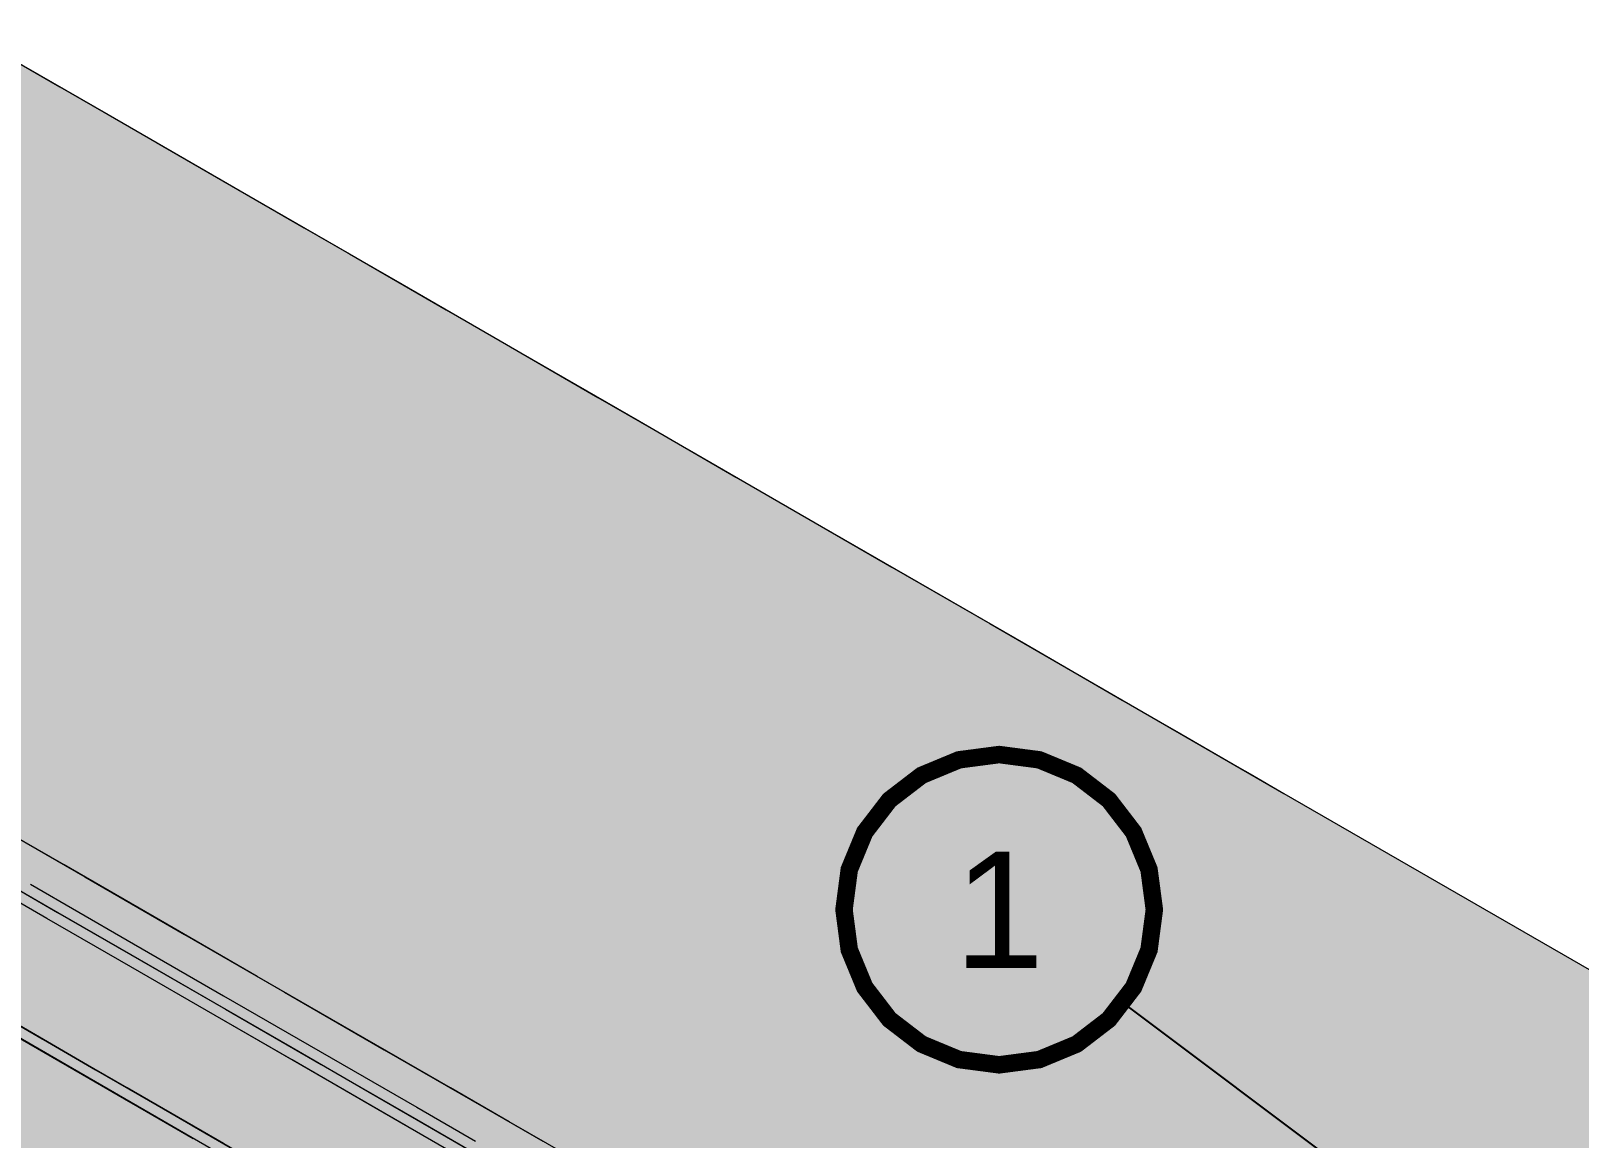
# Model space of a CAD drawing. Header units: metres. Extents: x 349021 to 349543, y 9281040 to 9281959.
# Drawn here: x 349203.7014 to 349204.1005, y 9281044.6061 to 9281044.8916 of the extents above; entities that cross this region are included whole.
import ezdxf
from ezdxf.enums import TextEntityAlignment as Align

# ---------------------------------------------------------------- set-up
doc = ezdxf.new("R2010")
doc.units = ezdxf.units.M
doc.header["$LTSCALE"] = 0.25
doc.layers.add('ISO-3D', color=7, linetype='CONTINUOUS', lineweight=13)
doc.layers.add('ISO-3D-ARISTAS', color=250, linetype='CONTINUOUS', lineweight=13)
doc.layers.add('LLAMADAS-NUM', color=30, linetype='CONTINUOUS', lineweight=25, true_color=0xc05014)
doc.styles.get("Standard").update_dxf_attribs({"font": 'arial.ttf'})

msp = doc.modelspace()

# ---------------------------------------------------------------- linework, layer by layer
at = {"layer": 'ISO-3D', "true_color": 0xb0aea8}
for points in [[(349203.70886, 9281044.87719), (349203.68412, 9281044.8629), (349203.68396, 9281044.89156), (349203.65922, 9281044.87728)], [(349203.73376, 9281044.86281), (349203.70902, 9281044.84853), (349203.70886, 9281044.87719), (349203.68412, 9281044.8629)], [(349203.70902, 9281044.84853), (349203.68428, 9281044.83424), (349203.68412, 9281044.8629), (349203.65938, 9281044.84862)], [(349203.75866, 9281044.84844), (349203.73392, 9281044.83415), (349203.73376, 9281044.86281), (349203.70902, 9281044.84853)], [(349203.73392, 9281044.83415), (349203.70918, 9281044.81986), (349203.70902, 9281044.84853), (349203.68428, 9281044.83424)], [(349203.78356, 9281044.83406), (349203.75882, 9281044.81977), (349203.75866, 9281044.84844), (349203.73392, 9281044.83415)], [(349203.70918, 9281044.81986), (349203.68443, 9281044.80558), (349203.68428, 9281044.83424), (349203.65953, 9281044.81995)], [(349203.75882, 9281044.81977), (349203.73408, 9281044.80549), (349203.73392, 9281044.83415), (349203.70918, 9281044.81986)], [(349203.80846, 9281044.81968), (349203.78372, 9281044.8054), (349203.78356, 9281044.83406), (349203.75882, 9281044.81977)], [(349203.73408, 9281044.80549), (349203.70933, 9281044.7912), (349203.70918, 9281044.81986), (349203.68443, 9281044.80558)], [(349203.78372, 9281044.8054), (349203.75898, 9281044.79111), (349203.75882, 9281044.81977), (349203.73408, 9281044.80549)], [(349203.83337, 9281044.80531), (349203.80862, 9281044.79102), (349203.80846, 9281044.81968), (349203.78372, 9281044.8054)], [(349203.70933, 9281044.7912), (349203.68459, 9281044.77692), (349203.68443, 9281044.80558), (349203.65969, 9281044.79129)], [(349203.75898, 9281044.79111), (349203.73423, 9281044.77683), (349203.73408, 9281044.80549), (349203.70933, 9281044.7912)], [(349203.80862, 9281044.79102), (349203.78388, 9281044.77674), (349203.78372, 9281044.8054), (349203.75898, 9281044.79111)], [(349203.85827, 9281044.79093), (349203.83352, 9281044.77665), (349203.83337, 9281044.80531), (349203.80862, 9281044.79102)], [(349203.73423, 9281044.77683), (349203.70949, 9281044.76254), (349203.70933, 9281044.7912), (349203.68459, 9281044.77692)], [(349203.78388, 9281044.77674), (349203.75913, 9281044.76245), (349203.75898, 9281044.79111), (349203.73423, 9281044.77683)], [(349203.83352, 9281044.77665), (349203.80878, 9281044.76236), (349203.80862, 9281044.79102), (349203.78388, 9281044.77674)], [(349203.88317, 9281044.77655), (349203.85842, 9281044.76227), (349203.85827, 9281044.79093), (349203.83352, 9281044.77665)], [(349203.70949, 9281044.76254), (349203.68475, 9281044.74825), (349203.68459, 9281044.77692), (349203.65985, 9281044.76263)], [(349203.75913, 9281044.76245), (349203.73439, 9281044.74816), (349203.73423, 9281044.77683), (349203.70949, 9281044.76254)], [(349203.80878, 9281044.76236), (349203.78403, 9281044.74807), (349203.78388, 9281044.77674), (349203.75913, 9281044.76245)], [(349203.85842, 9281044.76227), (349203.83368, 9281044.74798), (349203.83352, 9281044.77665), (349203.80878, 9281044.76236)], [(349203.90807, 9281044.76218), (349203.88332, 9281044.74789), (349203.88317, 9281044.77655), (349203.85842, 9281044.76227)], [(349203.73439, 9281044.74816), (349203.70965, 9281044.73388), (349203.70949, 9281044.76254), (349203.68475, 9281044.74825)], [(349203.78403, 9281044.74807), (349203.75929, 9281044.73379), (349203.75913, 9281044.76245), (349203.73439, 9281044.74816)], [(349203.83368, 9281044.74798), (349203.80894, 9281044.7337), (349203.80878, 9281044.76236), (349203.78403, 9281044.74807)], [(349203.88332, 9281044.74789), (349203.85858, 9281044.73361), (349203.85842, 9281044.76227), (349203.83368, 9281044.74798)], [(349203.93297, 9281044.7478), (349203.90822, 9281044.73352), (349203.90807, 9281044.76218), (349203.88332, 9281044.74789)], [(349203.70965, 9281044.73388), (349203.6849, 9281044.71959), (349203.68475, 9281044.74825), (349203.66, 9281044.73397)], [(349203.75929, 9281044.73379), (349203.73455, 9281044.7195), (349203.73439, 9281044.74816), (349203.70965, 9281044.73388)], [(349203.80894, 9281044.7337), (349203.78419, 9281044.71941), (349203.78403, 9281044.74807), (349203.75929, 9281044.73379)], [(349203.85858, 9281044.73361), (349203.83384, 9281044.71932), (349203.83368, 9281044.74798), (349203.80894, 9281044.7337)], [(349203.90822, 9281044.73352), (349203.88348, 9281044.71923), (349203.88332, 9281044.74789), (349203.85858, 9281044.73361)], [(349203.95787, 9281044.73343), (349203.93312, 9281044.71914), (349203.93297, 9281044.7478), (349203.90822, 9281044.73352)], [(349203.73455, 9281044.7195), (349203.7098, 9281044.70522), (349203.70965, 9281044.73388), (349203.6849, 9281044.71959)], [(349203.78419, 9281044.71941), (349203.75945, 9281044.70513), (349203.75929, 9281044.73379), (349203.73455, 9281044.7195)], [(349203.83384, 9281044.71932), (349203.80909, 9281044.70504), (349203.80894, 9281044.7337), (349203.78419, 9281044.71941)], [(349203.88348, 9281044.71923), (349203.85874, 9281044.70495), (349203.85858, 9281044.73361), (349203.83384, 9281044.71932)], [(349203.93312, 9281044.71914), (349203.90838, 9281044.70485), (349203.90822, 9281044.73352), (349203.88348, 9281044.71923)], [(349203.98277, 9281044.71905), (349203.95802, 9281044.70476), (349203.95787, 9281044.73343), (349203.93312, 9281044.71914)], [(349203.7098, 9281044.70522), (349203.68506, 9281044.69093), (349203.6849, 9281044.71959), (349203.66016, 9281044.70531)], [(349203.75945, 9281044.70513), (349203.7347, 9281044.69084), (349203.73455, 9281044.7195), (349203.7098, 9281044.70522)], [(349203.80909, 9281044.70504), (349203.78435, 9281044.69075), (349203.78419, 9281044.71941), (349203.75945, 9281044.70513)], [(349203.85874, 9281044.70495), (349203.83399, 9281044.69066), (349203.83384, 9281044.71932), (349203.80909, 9281044.70504)], [(349203.90838, 9281044.70485), (349203.88364, 9281044.69057), (349203.88348, 9281044.71923), (349203.85874, 9281044.70495)], [(349203.95802, 9281044.70476), (349203.93328, 9281044.69048), (349203.93312, 9281044.71914), (349203.90838, 9281044.70485)], [(349203.99789, 9281044.71032), (349203.97315, 9281044.69603), (349203.98277, 9281044.71905), (349203.95802, 9281044.70476)], [(349204.01301, 9281044.70159), (349203.98827, 9281044.6873), (349203.99789, 9281044.71032), (349203.97315, 9281044.69603)], [(349203.7347, 9281044.69084), (349203.70996, 9281044.67655), (349203.7098, 9281044.70522), (349203.68506, 9281044.69093)], [(349203.78435, 9281044.69075), (349203.7596, 9281044.67646), (349203.75945, 9281044.70513), (349203.7347, 9281044.69084)], [(349203.83399, 9281044.69066), (349203.80925, 9281044.67637), (349203.80909, 9281044.70504), (349203.78435, 9281044.69075)], [(349203.88364, 9281044.69057), (349203.85889, 9281044.67628), (349203.85874, 9281044.70495), (349203.83399, 9281044.69066)], [(349203.93328, 9281044.69048), (349203.90854, 9281044.67619), (349203.90838, 9281044.70485), (349203.88364, 9281044.69057)], [(349203.97315, 9281044.69603), (349203.9484, 9281044.68175), (349203.95802, 9281044.70476), (349203.93328, 9281044.69048)], [(349204.01576, 9281044.7), (349203.99102, 9281044.68571), (349204.01301, 9281044.70159), (349203.98827, 9281044.6873)], [(349204.02442, 9281044.695), (349203.99968, 9281044.68071), (349204.01576, 9281044.7), (349203.99102, 9281044.68571)], [(349203.98827, 9281044.6873), (349203.96353, 9281044.67302), (349203.97315, 9281044.69603), (349203.9484, 9281044.68175)], [(349204.04917, 9281044.68071), (349204.02442, 9281044.66643), (349204.02442, 9281044.695), (349203.99968, 9281044.68071)], [(349203.7596, 9281044.67646), (349203.73486, 9281044.66218), (349203.7347, 9281044.69084), (349203.70996, 9281044.67655)], [(349203.80925, 9281044.67637), (349203.7845, 9281044.66209), (349203.78435, 9281044.69075), (349203.7596, 9281044.67646)], [(349203.85889, 9281044.67628), (349203.83415, 9281044.662), (349203.83399, 9281044.69066), (349203.80925, 9281044.67637)], [(349203.90854, 9281044.67619), (349203.88379, 9281044.66191), (349203.88364, 9281044.69057), (349203.85889, 9281044.67628)], [(349203.9484, 9281044.68175), (349203.92366, 9281044.66746), (349203.93328, 9281044.69048), (349203.90854, 9281044.67619)], [(349203.99102, 9281044.68571), (349203.96628, 9281044.67143), (349203.98827, 9281044.6873), (349203.96353, 9281044.67302)], [(349203.99968, 9281044.68071), (349203.97494, 9281044.66643), (349203.99102, 9281044.68571), (349203.96628, 9281044.67143)], [(349203.96353, 9281044.67302), (349203.93878, 9281044.65873), (349203.9484, 9281044.68175), (349203.92366, 9281044.66746)], [(349204.02442, 9281044.66643), (349203.99968, 9281044.65214), (349203.99968, 9281044.68071), (349203.97494, 9281044.66643)], [(349204.07391, 9281044.66643), (349204.04917, 9281044.65214), (349204.04917, 9281044.68071), (349204.02442, 9281044.66643)], [(349203.7845, 9281044.66209), (349203.75976, 9281044.6478), (349203.7596, 9281044.67646), (349203.73486, 9281044.66218)], [(349203.83415, 9281044.662), (349203.80941, 9281044.64771), (349203.80925, 9281044.67637), (349203.7845, 9281044.66209)], [(349203.88379, 9281044.66191), (349203.85905, 9281044.64762), (349203.85889, 9281044.67628), (349203.83415, 9281044.662)], [(349203.92366, 9281044.66746), (349203.89892, 9281044.65318), (349203.90854, 9281044.67619), (349203.88379, 9281044.66191)], [(349203.96628, 9281044.67143), (349203.94153, 9281044.65714), (349203.96353, 9281044.67302), (349203.93878, 9281044.65873)], [(349203.97494, 9281044.66643), (349203.95019, 9281044.65214), (349203.96628, 9281044.67143), (349203.94153, 9281044.65714)], [(349203.93878, 9281044.65873), (349203.91404, 9281044.64444), (349203.92366, 9281044.66746), (349203.89892, 9281044.65318)], [(349203.99968, 9281044.65214), (349203.97494, 9281044.63786), (349203.97494, 9281044.66643), (349203.95019, 9281044.65214)], [(349204.04917, 9281044.65214), (349204.02442, 9281044.63786), (349204.02442, 9281044.66643), (349203.99968, 9281044.65214)], [(349204.09865, 9281044.65214), (349204.07391, 9281044.63786), (349204.07391, 9281044.66643), (349204.04917, 9281044.65214)], [(349203.80941, 9281044.64771), (349203.78466, 9281044.63343), (349203.7845, 9281044.66209), (349203.75976, 9281044.6478)], [(349203.85905, 9281044.64762), (349203.83431, 9281044.63334), (349203.83415, 9281044.662), (349203.80941, 9281044.64771)], [(349203.89892, 9281044.65318), (349203.87417, 9281044.63889), (349203.88379, 9281044.66191), (349203.85905, 9281044.64762)], [(349203.94153, 9281044.65714), (349203.91679, 9281044.64286), (349203.93878, 9281044.65873), (349203.91404, 9281044.64444)], [(349203.95019, 9281044.65214), (349203.92545, 9281044.63786), (349203.94153, 9281044.65714), (349203.91679, 9281044.64286)], [(349203.91404, 9281044.64444), (349203.8893, 9281044.63016), (349203.89892, 9281044.65318), (349203.87417, 9281044.63889)], [(349203.97494, 9281044.63786), (349203.95019, 9281044.62357), (349203.95019, 9281044.65214), (349203.92545, 9281044.63786)], [(349204.02442, 9281044.63786), (349203.99968, 9281044.62357), (349203.99968, 9281044.65214), (349203.97494, 9281044.63786)], [(349204.07391, 9281044.63786), (349204.04917, 9281044.62357), (349204.04917, 9281044.65214), (349204.02442, 9281044.63786)], [(349204.1234, 9281044.63786), (349204.09865, 9281044.62357), (349204.09865, 9281044.65214), (349204.07391, 9281044.63786)], [(349203.83431, 9281044.63334), (349203.80956, 9281044.61905), (349203.80941, 9281044.64771), (349203.78466, 9281044.63343)], [(349203.87417, 9281044.63889), (349203.84943, 9281044.6246), (349203.85905, 9281044.64762), (349203.83431, 9281044.63334)], [(349203.91679, 9281044.64286), (349203.89204, 9281044.62857), (349203.91404, 9281044.64444), (349203.8893, 9281044.63016)], [(349203.92545, 9281044.63786), (349203.9007, 9281044.62357), (349203.91679, 9281044.64286), (349203.89204, 9281044.62857)], [(349203.8893, 9281044.63016), (349203.86455, 9281044.61587), (349203.87417, 9281044.63889), (349203.84943, 9281044.6246)], [(349203.95019, 9281044.62357), (349203.92545, 9281044.60929), (349203.92545, 9281044.63786), (349203.9007, 9281044.62357)], [(349203.99968, 9281044.62357), (349203.97494, 9281044.60929), (349203.97494, 9281044.63786), (349203.95019, 9281044.62357)], [(349204.04917, 9281044.62357), (349204.02442, 9281044.60929), (349204.02442, 9281044.63786), (349203.99968, 9281044.62357)], [(349204.09865, 9281044.62357), (349204.07391, 9281044.60929), (349204.07391, 9281044.63786), (349204.04917, 9281044.62357)], [(349204.14814, 9281044.62357), (349204.1234, 9281044.60929), (349204.1234, 9281044.63786), (349204.09865, 9281044.62357)], [(349203.84943, 9281044.6246), (349203.82468, 9281044.61032), (349203.83431, 9281044.63334), (349203.80956, 9281044.61905)], [(349203.89204, 9281044.62857), (349203.8673, 9281044.61429), (349203.8893, 9281044.63016), (349203.86455, 9281044.61587)], [(349203.9007, 9281044.62357), (349203.87596, 9281044.60929), (349203.89204, 9281044.62857), (349203.8673, 9281044.61429)], [(349203.86455, 9281044.61587), (349203.83981, 9281044.60159), (349203.84943, 9281044.6246), (349203.82468, 9281044.61032)], [(349203.92545, 9281044.60929), (349203.9007, 9281044.595), (349203.9007, 9281044.62357), (349203.87596, 9281044.60929)], [(349203.97494, 9281044.60929), (349203.95019, 9281044.595), (349203.95019, 9281044.62357), (349203.92545, 9281044.60929)], [(349204.02442, 9281044.60929), (349203.99968, 9281044.595), (349203.99968, 9281044.62357), (349203.97494, 9281044.60929)], [(349204.07391, 9281044.60929), (349204.04917, 9281044.595), (349204.04917, 9281044.62357), (349204.02442, 9281044.60929)], [(349204.1234, 9281044.60929), (349204.09865, 9281044.595), (349204.09865, 9281044.62357), (349204.07391, 9281044.60929)], [(349203.8673, 9281044.61429), (349203.84256, 9281044.6), (349203.86455, 9281044.61587), (349203.83981, 9281044.60159)], [(349203.87596, 9281044.60929), (349203.85122, 9281044.595), (349203.8673, 9281044.61429), (349203.84256, 9281044.6)], [(349203.9007, 9281044.595), (349203.87596, 9281044.58071), (349203.87596, 9281044.60929), (349203.85122, 9281044.595)], [(349203.95019, 9281044.595), (349203.92545, 9281044.58071), (349203.92545, 9281044.60929), (349203.9007, 9281044.595)], [(349203.99968, 9281044.595), (349203.97494, 9281044.58071), (349203.97494, 9281044.60929), (349203.95019, 9281044.595)], [(349204.04917, 9281044.595), (349204.02442, 9281044.58071), (349204.02442, 9281044.60929), (349203.99968, 9281044.595)], [(349204.09865, 9281044.595), (349204.07391, 9281044.58071), (349204.07391, 9281044.60929), (349204.04917, 9281044.595)], [(349204.14814, 9281044.595), (349204.1234, 9281044.58071), (349204.1234, 9281044.60929), (349204.09865, 9281044.595)]]:
    msp.add_solid(points, dxfattribs=at)
at = {"layer": 'ISO-3D', "true_color": 0x9e9d98}
for points in [[(349203.72131, 9281044.845), (349203.69605, 9281044.85958), (349203.72131, 9281044.87), (349203.69605, 9281044.88458)], [(349203.74657, 9281044.83042), (349203.72131, 9281044.845), (349203.74657, 9281044.85542), (349203.72131, 9281044.87)], [(349203.72131, 9281044.82), (349203.69605, 9281044.83458), (349203.72131, 9281044.845), (349203.69605, 9281044.85958)], [(349203.77183, 9281044.81583), (349203.74657, 9281044.83042), (349203.77183, 9281044.84083), (349203.74657, 9281044.85542)], [(349203.74657, 9281044.80542), (349203.72131, 9281044.82), (349203.74657, 9281044.83042), (349203.72131, 9281044.845)], [(349203.79709, 9281044.80125), (349203.77183, 9281044.81583), (349203.79709, 9281044.82625), (349203.77183, 9281044.84083)], [(349203.72131, 9281044.795), (349203.69605, 9281044.80958), (349203.72131, 9281044.82), (349203.69605, 9281044.83458)], [(349203.77183, 9281044.79083), (349203.74657, 9281044.80542), (349203.77183, 9281044.81583), (349203.74657, 9281044.83042)], [(349203.82235, 9281044.78667), (349203.79709, 9281044.80125), (349203.82235, 9281044.81167), (349203.79709, 9281044.82625)], [(349203.74657, 9281044.78042), (349203.72131, 9281044.795), (349203.74657, 9281044.80542), (349203.72131, 9281044.82)], [(349203.79709, 9281044.77625), (349203.77183, 9281044.79083), (349203.79709, 9281044.80125), (349203.77183, 9281044.81583)], [(349203.72131, 9281044.77), (349203.69605, 9281044.78458), (349203.72131, 9281044.795), (349203.69605, 9281044.80958)], [(349203.84761, 9281044.77208), (349203.82235, 9281044.78667), (349203.84761, 9281044.79708), (349203.82235, 9281044.81167)], [(349203.77183, 9281044.76583), (349203.74657, 9281044.78042), (349203.77183, 9281044.79083), (349203.74657, 9281044.80542)], [(349203.82235, 9281044.76167), (349203.79709, 9281044.77625), (349203.82235, 9281044.78667), (349203.79709, 9281044.80125)], [(349203.87287, 9281044.7575), (349203.84761, 9281044.77208), (349203.87287, 9281044.7825), (349203.84761, 9281044.79708)], [(349203.74657, 9281044.75542), (349203.72131, 9281044.77), (349203.74657, 9281044.78042), (349203.72131, 9281044.795)], [(349203.79709, 9281044.75125), (349203.77183, 9281044.76583), (349203.79709, 9281044.77625), (349203.77183, 9281044.79083)], [(349203.72131, 9281044.74105), (349203.69605, 9281044.75564), (349203.72131, 9281044.77), (349203.69605, 9281044.78458)], [(349203.84761, 9281044.74708), (349203.82235, 9281044.76167), (349203.84761, 9281044.77208), (349203.82235, 9281044.78667)], [(349203.77183, 9281044.74083), (349203.74657, 9281044.75542), (349203.77183, 9281044.76583), (349203.74657, 9281044.78042)], [(349203.89813, 9281044.74292), (349203.87287, 9281044.7575), (349203.89813, 9281044.76792), (349203.87287, 9281044.7825)], [(349203.82235, 9281044.73667), (349203.79709, 9281044.75125), (349203.82235, 9281044.76167), (349203.79709, 9281044.77625)], [(349203.74657, 9281044.72647), (349203.72131, 9281044.74105), (349203.74657, 9281044.75542), (349203.72131, 9281044.77)], [(349203.87287, 9281044.7325), (349203.84761, 9281044.74708), (349203.87287, 9281044.7575), (349203.84761, 9281044.77208)], [(349203.79709, 9281044.72625), (349203.77183, 9281044.74083), (349203.79709, 9281044.75125), (349203.77183, 9281044.76583)], [(349203.92339, 9281044.72833), (349203.89813, 9281044.74292), (349203.92339, 9281044.75333), (349203.89813, 9281044.76792)], [(349203.84761, 9281044.72208), (349203.82235, 9281044.73667), (349203.84761, 9281044.74708), (349203.82235, 9281044.76167)], [(349203.89813, 9281044.71792), (349203.87287, 9281044.7325), (349203.89813, 9281044.74292), (349203.87287, 9281044.7575)], [(349203.72131, 9281044.71211), (349203.69605, 9281044.72669), (349203.72131, 9281044.74105), (349203.69605, 9281044.75564)], [(349203.77183, 9281044.71189), (349203.74657, 9281044.72647), (349203.77183, 9281044.74083), (349203.74657, 9281044.75542)], [(349203.94865, 9281044.71375), (349203.92339, 9281044.72833), (349203.94865, 9281044.73875), (349203.92339, 9281044.75333)], [(349203.82235, 9281044.71167), (349203.79709, 9281044.72625), (349203.82235, 9281044.73667), (349203.79709, 9281044.75125)], [(349203.87287, 9281044.7075), (349203.84761, 9281044.72208), (349203.87287, 9281044.7325), (349203.84761, 9281044.74708)], [(349203.74657, 9281044.69752), (349203.72131, 9281044.71211), (349203.74657, 9281044.72647), (349203.72131, 9281044.74105)], [(349203.79709, 9281044.6973), (349203.77183, 9281044.71189), (349203.79709, 9281044.72625), (349203.77183, 9281044.74083)], [(349203.92339, 9281044.70333), (349203.89813, 9281044.71792), (349203.92339, 9281044.72833), (349203.89813, 9281044.74292)], [(349203.84761, 9281044.69708), (349203.82235, 9281044.71167), (349203.84761, 9281044.72208), (349203.82235, 9281044.73667)], [(349203.9739, 9281044.69917), (349203.94865, 9281044.71375), (349203.9739, 9281044.72417), (349203.94865, 9281044.73875)], [(349203.89813, 9281044.69292), (349203.87287, 9281044.7075), (349203.89813, 9281044.71792), (349203.87287, 9281044.7325)], [(349203.94865, 9281044.68875), (349203.92339, 9281044.70333), (349203.94865, 9281044.71375), (349203.92339, 9281044.72833)], [(349203.72131, 9281044.68316), (349203.69605, 9281044.69774), (349203.72131, 9281044.71211), (349203.69605, 9281044.72669)], [(349203.77183, 9281044.68294), (349203.74657, 9281044.69752), (349203.77183, 9281044.71189), (349203.74657, 9281044.72647)], [(349203.82235, 9281044.68272), (349203.79709, 9281044.6973), (349203.82235, 9281044.71167), (349203.79709, 9281044.72625)], [(349203.87287, 9281044.6825), (349203.84761, 9281044.69708), (349203.87287, 9281044.7075), (349203.84761, 9281044.72208)], [(349203.99916, 9281044.68458), (349203.9739, 9281044.69917), (349203.99916, 9281044.70958), (349203.9739, 9281044.72417)], [(349203.92339, 9281044.67833), (349203.89813, 9281044.69292), (349203.92339, 9281044.70333), (349203.89813, 9281044.71792)], [(349203.9739, 9281044.67417), (349203.94865, 9281044.68875), (349203.9739, 9281044.69917), (349203.94865, 9281044.71375)], [(349203.74657, 9281044.66857), (349203.72131, 9281044.68316), (349203.74657, 9281044.69752), (349203.72131, 9281044.71211)], [(349203.79709, 9281044.66836), (349203.77183, 9281044.68294), (349203.79709, 9281044.6973), (349203.77183, 9281044.71189)], [(349203.84761, 9281044.66814), (349203.82235, 9281044.68272), (349203.84761, 9281044.69708), (349203.82235, 9281044.71167)], [(349204.02442, 9281044.67), (349203.99916, 9281044.68458), (349204.02442, 9281044.695), (349203.99916, 9281044.70958)], [(349203.89813, 9281044.66792), (349203.87287, 9281044.6825), (349203.89813, 9281044.69292), (349203.87287, 9281044.7075)], [(349203.94865, 9281044.66375), (349203.92339, 9281044.67833), (349203.94865, 9281044.68875), (349203.92339, 9281044.70333)], [(349203.72131, 9281044.65421), (349203.69605, 9281044.66879), (349203.72131, 9281044.68316), (349203.69605, 9281044.69774)], [(349203.77183, 9281044.65399), (349203.74657, 9281044.66857), (349203.77183, 9281044.68294), (349203.74657, 9281044.69752)], [(349203.82235, 9281044.65377), (349203.79709, 9281044.66836), (349203.82235, 9281044.68272), (349203.79709, 9281044.6973)], [(349203.87287, 9281044.65355), (349203.84761, 9281044.66814), (349203.87287, 9281044.6825), (349203.84761, 9281044.69708)], [(349203.99916, 9281044.65958), (349203.9739, 9281044.67417), (349203.99916, 9281044.68458), (349203.9739, 9281044.69917)], [(349203.92339, 9281044.65333), (349203.89813, 9281044.66792), (349203.92339, 9281044.67833), (349203.89813, 9281044.69292)], [(349204.04917, 9281044.65571), (349204.02442, 9281044.67), (349204.04917, 9281044.68071), (349204.02442, 9281044.695)], [(349203.9739, 9281044.64917), (349203.94865, 9281044.66375), (349203.9739, 9281044.67417), (349203.94865, 9281044.68875)], [(349203.71532, 9281044.64679), (349203.6896, 9281044.66165), (349203.71532, 9281044.67346), (349203.6896, 9281044.68831)], [(349204.02442, 9281044.645), (349203.99916, 9281044.65958), (349204.02442, 9281044.67), (349203.99916, 9281044.68458)], [(349203.74657, 9281044.63963), (349203.72131, 9281044.65421), (349203.74657, 9281044.66857), (349203.72131, 9281044.68316)], [(349203.79709, 9281044.63941), (349203.77183, 9281044.65399), (349203.79709, 9281044.66836), (349203.77183, 9281044.68294)], [(349203.84761, 9281044.63919), (349203.82235, 9281044.65377), (349203.84761, 9281044.66814), (349203.82235, 9281044.68272)], [(349203.89813, 9281044.63897), (349203.87287, 9281044.65355), (349203.89813, 9281044.66792), (349203.87287, 9281044.6825)], [(349204.07391, 9281044.64143), (349204.04917, 9281044.65571), (349204.07391, 9281044.66643), (349204.04917, 9281044.68071)], [(349203.94865, 9281044.63875), (349203.92339, 9281044.65333), (349203.94865, 9281044.66375), (349203.92339, 9281044.67833)], [(349203.74105, 9281044.63194), (349203.71532, 9281044.64679), (349203.74105, 9281044.65861), (349203.71532, 9281044.67346)], [(349203.99916, 9281044.63458), (349203.9739, 9281044.64917), (349203.99916, 9281044.65958), (349203.9739, 9281044.67417)], [(349203.72131, 9281044.62526), (349203.69605, 9281044.63985), (349203.72131, 9281044.65421), (349203.69605, 9281044.66879)], [(349203.77183, 9281044.62504), (349203.74657, 9281044.63963), (349203.77183, 9281044.65399), (349203.74657, 9281044.66857)], [(349204.04917, 9281044.63071), (349204.02442, 9281044.645), (349204.04917, 9281044.65571), (349204.02442, 9281044.67)], [(349203.82235, 9281044.62482), (349203.79709, 9281044.63941), (349203.82235, 9281044.65377), (349203.79709, 9281044.66836)], [(349203.87287, 9281044.62461), (349203.84761, 9281044.63919), (349203.87287, 9281044.65355), (349203.84761, 9281044.66814)], [(349203.92339, 9281044.62439), (349203.89813, 9281044.63897), (349203.92339, 9281044.65333), (349203.89813, 9281044.66792)], [(349204.09865, 9281044.62714), (349204.07391, 9281044.64143), (349204.09865, 9281044.65214), (349204.07391, 9281044.66643)], [(349203.71532, 9281044.62013), (349203.6896, 9281044.63498), (349203.71532, 9281044.64679), (349203.6896, 9281044.66165)], [(349203.9739, 9281044.62417), (349203.94865, 9281044.63875), (349203.9739, 9281044.64917), (349203.94865, 9281044.66375)], [(349203.76677, 9281044.61709), (349203.74105, 9281044.63194), (349203.76677, 9281044.64375), (349203.74105, 9281044.65861)], [(349204.02442, 9281044.62), (349203.99916, 9281044.63458), (349204.02442, 9281044.645), (349203.99916, 9281044.65958)], [(349203.74657, 9281044.61068), (349203.72131, 9281044.62526), (349203.74657, 9281044.63963), (349203.72131, 9281044.65421)], [(349203.79709, 9281044.61046), (349203.77183, 9281044.62504), (349203.79709, 9281044.63941), (349203.77183, 9281044.65399)], [(349203.84761, 9281044.61024), (349203.82235, 9281044.62482), (349203.84761, 9281044.63919), (349203.82235, 9281044.65377)], [(349203.89813, 9281044.61002), (349203.87287, 9281044.62461), (349203.89813, 9281044.63897), (349203.87287, 9281044.65355)], [(349203.94865, 9281044.6098), (349203.92339, 9281044.62439), (349203.94865, 9281044.63875), (349203.92339, 9281044.65333)], [(349204.07391, 9281044.61643), (349204.04917, 9281044.63071), (349204.07391, 9281044.64143), (349204.04917, 9281044.65571)], [(349203.99916, 9281044.60958), (349203.9739, 9281044.62417), (349203.99916, 9281044.63458), (349203.9739, 9281044.64917)], [(349204.1234, 9281044.61286), (349204.09865, 9281044.62714), (349204.1234, 9281044.63786), (349204.09865, 9281044.65214)], [(349203.74105, 9281044.60527), (349203.71532, 9281044.62013), (349203.74105, 9281044.63194), (349203.71532, 9281044.64679)], [(349204.04917, 9281044.60571), (349204.02442, 9281044.62), (349204.04917, 9281044.63071), (349204.02442, 9281044.645)], [(349203.7925, 9281044.60224), (349203.76677, 9281044.61709), (349203.7925, 9281044.6289), (349203.76677, 9281044.64375)], [(349204.09865, 9281044.60214), (349204.07391, 9281044.61643), (349204.09865, 9281044.62714), (349204.07391, 9281044.64143)], [(349203.72131, 9281044.59632), (349203.69605, 9281044.6109), (349203.72131, 9281044.62526), (349203.69605, 9281044.63985)], [(349203.77183, 9281044.5961), (349203.74657, 9281044.61068), (349203.77183, 9281044.62504), (349203.74657, 9281044.63963)], [(349203.82235, 9281044.59588), (349203.79709, 9281044.61046), (349203.82235, 9281044.62482), (349203.79709, 9281044.63941)], [(349203.87287, 9281044.59566), (349203.84761, 9281044.61024), (349203.87287, 9281044.62461), (349203.84761, 9281044.63919)], [(349203.92339, 9281044.59544), (349203.89813, 9281044.61002), (349203.92339, 9281044.62439), (349203.89813, 9281044.63897)], [(349203.9739, 9281044.59522), (349203.94865, 9281044.6098), (349203.9739, 9281044.62417), (349203.94865, 9281044.63875)], [(349203.71532, 9281044.59346), (349203.6896, 9281044.60831), (349203.71532, 9281044.62013), (349203.6896, 9281044.63498)], [(349204.02442, 9281044.595), (349203.99916, 9281044.60958), (349204.02442, 9281044.62), (349203.99916, 9281044.63458)], [(349203.76677, 9281044.59042), (349203.74105, 9281044.60527), (349203.76677, 9281044.61709), (349203.74105, 9281044.63194)], [(349203.81822, 9281044.58738), (349203.7925, 9281044.60224), (349203.81822, 9281044.61405), (349203.7925, 9281044.6289)], [(349204.07391, 9281044.59143), (349204.04917, 9281044.60571), (349204.07391, 9281044.61643), (349204.04917, 9281044.63071)], [(349203.74657, 9281044.58173), (349203.72131, 9281044.59632), (349203.74657, 9281044.61068), (349203.72131, 9281044.62526)], [(349203.79709, 9281044.58151), (349203.77183, 9281044.5961), (349203.79709, 9281044.61046), (349203.77183, 9281044.62504)], [(349203.84761, 9281044.58129), (349203.82235, 9281044.59588), (349203.84761, 9281044.61024), (349203.82235, 9281044.62482)], [(349203.89813, 9281044.58107), (349203.87287, 9281044.59566), (349203.89813, 9281044.61002), (349203.87287, 9281044.62461)], [(349204.1234, 9281044.58786), (349204.09865, 9281044.60214), (349204.1234, 9281044.61286), (349204.09865, 9281044.62714)], [(349203.94865, 9281044.58086), (349203.92339, 9281044.59544), (349203.94865, 9281044.6098), (349203.92339, 9281044.62439)], [(349203.99916, 9281044.58064), (349203.9739, 9281044.59522), (349203.99916, 9281044.60958), (349203.9739, 9281044.62417)], [(349203.74105, 9281044.57861), (349203.71532, 9281044.59346), (349203.74105, 9281044.60527), (349203.71532, 9281044.62013)], [(349203.7925, 9281044.57557), (349203.76677, 9281044.59042), (349203.7925, 9281044.60224), (349203.76677, 9281044.61709)], [(349204.04917, 9281044.58071), (349204.02442, 9281044.595), (349204.04917, 9281044.60571), (349204.02442, 9281044.62)], [(349203.83335, 9281044.57865), (349203.81822, 9281044.58738), (349203.83335, 9281044.60532), (349203.81822, 9281044.61405)], [(349204.09865, 9281044.57714), (349204.07391, 9281044.59143), (349204.09865, 9281044.60214), (349204.07391, 9281044.61643)], [(349203.72131, 9281044.56737), (349203.69605, 9281044.58195), (349203.72131, 9281044.59632), (349203.69605, 9281044.6109)], [(349203.77183, 9281044.56715), (349203.74657, 9281044.58173), (349203.77183, 9281044.5961), (349203.74657, 9281044.61068)], [(349203.82235, 9281044.56693), (349203.79709, 9281044.58151), (349203.82235, 9281044.59588), (349203.79709, 9281044.61046)], [(349203.87287, 9281044.56671), (349203.84761, 9281044.58129), (349203.87287, 9281044.59566), (349203.84761, 9281044.61024)], [(349203.92339, 9281044.56649), (349203.89813, 9281044.58107), (349203.92339, 9281044.59544), (349203.89813, 9281044.61002)], [(349203.9739, 9281044.56627), (349203.94865, 9281044.58086), (349203.9739, 9281044.59522), (349203.94865, 9281044.6098)], [(349204.02442, 9281044.56605), (349203.99916, 9281044.58064), (349204.02442, 9281044.595), (349203.99916, 9281044.60958)]]:
    msp.add_solid(points, dxfattribs=at)
at = {"layer": 'ISO-3D', "true_color": 0x262a30}
for points in [[(349203.70557, 9281044.66274), (349203.68145, 9281044.67667), (349203.70557, 9281044.66591), (349203.68145, 9281044.67984)], [(349203.7262, 9281044.654), (349203.7013, 9281044.66838), (349203.7262, 9281044.65718), (349203.7013, 9281044.67155)], [(349203.7262, 9281044.63654), (349203.7013, 9281044.65092), (349203.7262, 9281044.654), (349203.7013, 9281044.66838)], [(349203.72722, 9281044.65024), (349203.70557, 9281044.66274), (349203.72722, 9281044.65341), (349203.70557, 9281044.66591)], [(349203.7511, 9281044.63963), (349203.7262, 9281044.654), (349203.7511, 9281044.6428), (349203.7262, 9281044.65718)], [(349203.7511, 9281044.62216), (349203.7262, 9281044.63654), (349203.7511, 9281044.63963), (349203.7262, 9281044.654)], [(349203.74888, 9281044.63774), (349203.72722, 9281044.65024), (349203.74888, 9281044.64091), (349203.72722, 9281044.65341)], [(349203.7262, 9281044.61908), (349203.7013, 9281044.63345), (349203.7262, 9281044.63654), (349203.7013, 9281044.65092)], [(349203.76876, 9281044.62626), (349203.74888, 9281044.63774), (349203.76876, 9281044.62943), (349203.74888, 9281044.64091)], [(349203.776, 9281044.62525), (349203.7511, 9281044.63963), (349203.776, 9281044.62843), (349203.7511, 9281044.6428)], [(349203.71811, 9281044.62058), (349203.69321, 9281044.63495), (349203.71811, 9281044.62375), (349203.69321, 9281044.63813)], [(349203.7511, 9281044.6047), (349203.7262, 9281044.61908), (349203.7511, 9281044.62216), (349203.7262, 9281044.63654)], [(349203.776, 9281044.60779), (349203.7511, 9281044.62216), (349203.776, 9281044.62525), (349203.7511, 9281044.63963)], [(349203.78864, 9281044.61478), (349203.76876, 9281044.62626), (349203.78864, 9281044.61796), (349203.76876, 9281044.62943)], [(349203.8009, 9281044.61087), (349203.776, 9281044.62525), (349203.8009, 9281044.61405), (349203.776, 9281044.62843)], [(349203.8009, 9281044.59341), (349203.776, 9281044.60779), (349203.8009, 9281044.61087), (349203.776, 9281044.62525)], [(349203.74301, 9281044.6062), (349203.71811, 9281044.62058), (349203.74301, 9281044.60938), (349203.71811, 9281044.62375)], [(349203.776, 9281044.59033), (349203.7511, 9281044.6047), (349203.776, 9281044.60779), (349203.7511, 9281044.62216)], [(349203.80852, 9281044.6033), (349203.78864, 9281044.61478), (349203.80852, 9281044.60648), (349203.78864, 9281044.61796)], [(349203.81602, 9281044.60214), (349203.8009, 9281044.61087), (349203.81602, 9281044.60532), (349203.8009, 9281044.61405)], [(349203.76791, 9281044.59182), (349203.74301, 9281044.6062), (349203.76791, 9281044.595), (349203.74301, 9281044.60938)], [(349203.81602, 9281044.58468), (349203.8009, 9281044.59341), (349203.81602, 9281044.60214), (349203.8009, 9281044.61087)], [(349203.8009, 9281044.57595), (349203.776, 9281044.59033), (349203.8009, 9281044.59341), (349203.776, 9281044.60779)], [(349203.8284, 9281044.59182), (349203.80852, 9281044.6033), (349203.8284, 9281044.595), (349203.80852, 9281044.60648)]]:
    msp.add_solid(points, dxfattribs=at)
at = {"layer": 'ISO-3D', "true_color": 0x2b2e35}
for points in [[(349203.70832, 9281044.66432), (349203.70557, 9281044.66274), (349203.6842, 9281044.67825), (349203.68145, 9281044.67667)], [(349203.72345, 9281044.65559), (349203.70833, 9281044.64686), (349203.69855, 9281044.66997), (349203.68343, 9281044.66124)], [(349203.7262, 9281044.65718), (349203.72345, 9281044.65559), (349203.7013, 9281044.67155), (349203.69855, 9281044.66997)], [(349203.70833, 9281044.64686), (349203.69321, 9281044.63813), (349203.68343, 9281044.66124), (349203.6683, 9281044.6525)], [(349203.72997, 9281044.65182), (349203.72722, 9281044.65024), (349203.70832, 9281044.66432), (349203.70557, 9281044.66274)], [(349203.7511, 9281044.6428), (349203.74835, 9281044.64121), (349203.7262, 9281044.65718), (349203.72345, 9281044.65559)], [(349203.74835, 9281044.64121), (349203.73323, 9281044.63248), (349203.72345, 9281044.65559), (349203.70833, 9281044.64686)], [(349203.75162, 9281044.63932), (349203.74888, 9281044.63774), (349203.72997, 9281044.65182), (349203.72722, 9281044.65024)], [(349203.70432, 9281044.63171), (349203.70157, 9281044.63012), (349203.67896, 9281044.64635), (349203.67621, 9281044.64477)], [(349203.73323, 9281044.63248), (349203.71811, 9281044.62375), (349203.70833, 9281044.64686), (349203.69321, 9281044.63813)], [(349203.77325, 9281044.62684), (349203.75813, 9281044.61811), (349203.74835, 9281044.64121), (349203.73323, 9281044.63248)], [(349203.776, 9281044.62843), (349203.77325, 9281044.62684), (349203.7511, 9281044.6428), (349203.74835, 9281044.64121)], [(349203.77626, 9281044.6251), (349203.77351, 9281044.62351), (349203.75162, 9281044.63932), (349203.74888, 9281044.63774)], [(349203.75813, 9281044.61811), (349203.74301, 9281044.60938), (349203.73323, 9281044.63248), (349203.71811, 9281044.62375)], [(349203.72969, 9281044.61707), (349203.72694, 9281044.61548), (349203.70432, 9281044.63171), (349203.70157, 9281044.63012)], [(349203.79815, 9281044.61246), (349203.78303, 9281044.60373), (349203.77325, 9281044.62684), (349203.75813, 9281044.61811)], [(349203.8009, 9281044.61405), (349203.79815, 9281044.61246), (349203.776, 9281044.62843), (349203.77325, 9281044.62684)], [(349203.8009, 9281044.61087), (349203.79815, 9281044.60929), (349203.77626, 9281044.6251), (349203.77351, 9281044.62351)], [(349203.75505, 9281044.60242), (349203.7523, 9281044.60083), (349203.72969, 9281044.61707), (349203.72694, 9281044.61548)], [(349203.78303, 9281044.60373), (349203.76791, 9281044.595), (349203.75813, 9281044.61811), (349203.74301, 9281044.60938)], [(349203.81602, 9281044.60532), (349203.81328, 9281044.60373), (349203.8009, 9281044.61405), (349203.79815, 9281044.61246)], [(349203.81328, 9281044.60373), (349203.79815, 9281044.595), (349203.79815, 9281044.61246), (349203.78303, 9281044.60373)], [(349203.81602, 9281044.60214), (349203.81328, 9281044.60056), (349203.8009, 9281044.61087), (349203.79815, 9281044.60929)], [(349203.71532, 9281044.59346), (349203.70391, 9281044.58687), (349203.6896, 9281044.60831), (349203.67819, 9281044.60172)]]:
    msp.add_solid(points, dxfattribs=at)
at = {"layer": 'ISO-3D', "true_color": 0x8e8d88}
for points in [[(349203.70557, 9281044.60686), (349203.68145, 9281044.62079), (349203.70557, 9281044.62781), (349203.68145, 9281044.64174)], [(349203.72722, 9281044.59436), (349203.70557, 9281044.60686), (349203.72722, 9281044.61531), (349203.70557, 9281044.62781)], [(349203.70557, 9281044.58591), (349203.68145, 9281044.59984), (349203.70557, 9281044.60686), (349203.68145, 9281044.62079)], [(349203.74888, 9281044.58186), (349203.72722, 9281044.59436), (349203.74888, 9281044.60281), (349203.72722, 9281044.61531)], [(349203.72722, 9281044.57341), (349203.70557, 9281044.58591), (349203.72722, 9281044.59436), (349203.70557, 9281044.60686)]]:
    msp.add_solid(points, dxfattribs=at)
at = {"layer": 'ISO-3D', "true_color": 0x9e9c96}
for points in [[(349203.71863, 9281044.62027), (349203.69461, 9281044.60641), (349203.69698, 9281044.63277), (349203.67296, 9281044.61891)], [(349203.74327, 9281044.60605), (349203.71925, 9281044.59218), (349203.71863, 9281044.62027), (349203.69461, 9281044.60641)], [(349203.71925, 9281044.59218), (349203.69522, 9281044.57831), (349203.69461, 9281044.60641), (349203.67059, 9281044.59254)]]:
    msp.add_solid(points, dxfattribs=at)
at = {"layer": 'ISO-3D-ARISTAS', "color": 250}
for p, q in [((349203.68396, 9281044.89156), (349203.70886, 9281044.87719)), ((349203.69605, 9281044.88458), (349203.72131, 9281044.87)), ((349203.70886, 9281044.87719), (349203.73376, 9281044.86281)), ((349203.72131, 9281044.87), (349203.74657, 9281044.85542)), ((349203.73376, 9281044.86281), (349203.75866, 9281044.84844)), ((349203.74657, 9281044.85542), (349203.77183, 9281044.84083)), ((349203.75866, 9281044.84844), (349203.78356, 9281044.83406)), ((349203.77183, 9281044.84083), (349203.79709, 9281044.82625)), ((349203.78356, 9281044.83406), (349203.80846, 9281044.81968)), ((349203.79709, 9281044.82625), (349203.82235, 9281044.81167)), ((349203.80846, 9281044.81968), (349203.83337, 9281044.80531)), ((349203.82235, 9281044.81167), (349203.84761, 9281044.79708)), ((349203.83337, 9281044.80531), (349203.85827, 9281044.79093)), ((349203.84761, 9281044.79708), (349203.87287, 9281044.7825)), ((349203.85827, 9281044.79093), (349203.88317, 9281044.77655)), ((349203.87287, 9281044.7825), (349203.89813, 9281044.76792)), ((349203.88317, 9281044.77655), (349203.90807, 9281044.76218)), ((349203.89813, 9281044.76792), (349203.92339, 9281044.75333)), ((349203.90807, 9281044.76218), (349203.93297, 9281044.7478)), ((349203.92339, 9281044.75333), (349203.94865, 9281044.73875)), ((349203.93297, 9281044.7478), (349203.95787, 9281044.73343)), ((349203.94865, 9281044.73875), (349203.9739, 9281044.72417)), ((349203.95787, 9281044.73343), (349203.98277, 9281044.71905)), ((349203.9739, 9281044.72417), (349203.99916, 9281044.70958)), ((349203.98277, 9281044.71905), (349203.99789, 9281044.71032)), ((349203.99789, 9281044.71032), (349204.01301, 9281044.70159)), ((349203.99916, 9281044.70958), (349204.02442, 9281044.695)), ((349204.01301, 9281044.70159), (349204.01576, 9281044.7)), ((349204.01576, 9281044.7), (349204.02442, 9281044.695)), ((349204.02442, 9281044.695), (349204.04917, 9281044.68071)), ((349204.02442, 9281044.695), (349204.04917, 9281044.68071)), ((349203.70996, 9281044.67655), (349203.68506, 9281044.69093)), ((349203.6896, 9281044.68831), (349203.71532, 9281044.67346)), ((349204.04917, 9281044.68071), (349204.07391, 9281044.66643)), ((349204.04917, 9281044.68071), (349204.07391, 9281044.66643)), ((349203.68145, 9281044.67984), (349203.70557, 9281044.66591)), ((349203.70557, 9281044.66274), (349203.68145, 9281044.67667)), ((349203.70557, 9281044.66274), (349203.68145, 9281044.67667)), ((349203.6842, 9281044.67825), (349203.70832, 9281044.66432)), ((349203.73486, 9281044.66218), (349203.70996, 9281044.67655)), ((349203.71532, 9281044.67346), (349203.74105, 9281044.65861)), ((349203.7013, 9281044.67155), (349203.7262, 9281044.65718)), ((349203.7013, 9281044.67155), (349203.7262, 9281044.65718)), ((349203.70557, 9281044.66591), (349203.72722, 9281044.65341)), ((349204.07391, 9281044.66643), (349204.09865, 9281044.65214)), ((349204.07391, 9281044.66643), (349204.09865, 9281044.65214)), ((349203.72722, 9281044.65024), (349203.70557, 9281044.66274)), ((349203.72722, 9281044.65024), (349203.70557, 9281044.66274)), ((349203.70832, 9281044.66432), (349203.72997, 9281044.65182)), ((349203.75976, 9281044.6478), (349203.73486, 9281044.66218)), ((349203.7262, 9281044.65718), (349203.7511, 9281044.6428)), ((349203.7262, 9281044.65718), (349203.7511, 9281044.6428)), ((349203.74105, 9281044.65861), (349203.76677, 9281044.64375)), ((349203.72722, 9281044.65341), (349203.74888, 9281044.64091)), ((349203.74888, 9281044.63774), (349203.72722, 9281044.65024)), ((349203.74888, 9281044.63774), (349203.72722, 9281044.65024)), ((349203.72997, 9281044.65182), (349203.75162, 9281044.63932)), ((349204.09865, 9281044.65214), (349204.1234, 9281044.63786)), ((349204.09865, 9281044.65214), (349204.1234, 9281044.63786)), ((349203.70157, 9281044.63012), (349203.67621, 9281044.64477)), ((349203.67896, 9281044.64635), (349203.70432, 9281044.63171)), ((349203.78466, 9281044.63343), (349203.75976, 9281044.6478)), ((349203.68145, 9281044.64174), (349203.70557, 9281044.62781)), ((349203.74888, 9281044.64091), (349203.76876, 9281044.62943)), ((349203.7511, 9281044.6428), (349203.776, 9281044.62843)), ((349203.7511, 9281044.6428), (349203.776, 9281044.62843)), ((349203.76677, 9281044.64375), (349203.7925, 9281044.6289)), ((349203.71811, 9281044.62375), (349203.69321, 9281044.63813)), ((349203.69321, 9281044.63813), (349203.71811, 9281044.62375)), ((349203.77351, 9281044.62351), (349203.74888, 9281044.63774)), ((349203.76876, 9281044.62626), (349203.74888, 9281044.63774)), ((349203.75162, 9281044.63932), (349203.77626, 9281044.6251)), ((349203.71811, 9281044.62058), (349203.69321, 9281044.63495)), ((349203.69698, 9281044.63277), (349203.71863, 9281044.62027)), ((349203.7262, 9281044.61908), (349203.7013, 9281044.63345)), ((349203.80956, 9281044.61905), (349203.78466, 9281044.63343)), ((349203.72694, 9281044.61548), (349203.70157, 9281044.63012)), ((349203.70432, 9281044.63171), (349203.72969, 9281044.61707)), ((349203.76876, 9281044.62943), (349203.78864, 9281044.61796)), ((349203.7925, 9281044.6289), (349203.81822, 9281044.61405)), ((349203.70557, 9281044.62781), (349203.72722, 9281044.61531)), ((349203.78864, 9281044.61478), (349203.76876, 9281044.62626)), ((349203.776, 9281044.62843), (349203.8009, 9281044.61405)), ((349203.776, 9281044.62843), (349203.8009, 9281044.61405)), ((349203.77626, 9281044.6251), (349203.8009, 9281044.61087)), ((349203.74301, 9281044.60938), (349203.71811, 9281044.62375)), ((349203.71811, 9281044.62375), (349203.74301, 9281044.60938)), ((349203.74301, 9281044.6062), (349203.71811, 9281044.62058)), ((349203.79815, 9281044.60929), (349203.77351, 9281044.62351)), ((349203.71863, 9281044.62027), (349203.74327, 9281044.60605)), ((349203.7511, 9281044.6047), (349203.7262, 9281044.61908)), ((349203.72969, 9281044.61707), (349203.75505, 9281044.60242)), ((349203.78864, 9281044.61796), (349203.80852, 9281044.60648)), ((349203.82468, 9281044.61032), (349203.80956, 9281044.61905)), ((349203.7523, 9281044.60083), (349203.72694, 9281044.61548)), ((349203.72722, 9281044.61531), (349203.74888, 9281044.60281)), ((349203.80852, 9281044.6033), (349203.78864, 9281044.61478)), ((349203.8009, 9281044.61405), (349203.81602, 9281044.60532)), ((349203.8009, 9281044.61405), (349203.81602, 9281044.60532)), ((349203.81822, 9281044.61405), (349203.83335, 9281044.60532)), ((349203.76791, 9281044.595), (349203.74301, 9281044.60938)), ((349203.74301, 9281044.60938), (349203.76791, 9281044.595)), ((349203.81328, 9281044.60056), (349203.79815, 9281044.60929)), ((349203.8009, 9281044.61087), (349203.81602, 9281044.60214)), ((349203.83981, 9281044.60159), (349203.82468, 9281044.61032)), ((349203.76791, 9281044.59182), (349203.74301, 9281044.6062)), ((349203.80852, 9281044.60648), (349203.8284, 9281044.595))]:
    msp.add_line(p, q, dxfattribs=at)
at = {"layer": 'LLAMADAS-NUM'}
msp.add_line((349204.11103, 9281044.545), (349203.98303, 9281044.641), dxfattribs=at)
at = {"layer": 'LLAMADAS-NUM', "const_width": 0.0045}
msp.add_lwpolyline([(349203.99103, 9281044.665), (349203.98966, 9281044.67535), (349203.98567, 9281044.685), (349203.97931, 9281044.69328), (349203.97103, 9281044.69964), (349203.96138, 9281044.70364), (349203.95103, 9281044.705), (349203.94067, 9281044.70364), (349203.93103, 9281044.69964), (349203.92274, 9281044.69328), (349203.91638, 9281044.685), (349203.91239, 9281044.67535), (349203.91103, 9281044.665), (349203.91239, 9281044.65465), (349203.91638, 9281044.645), (349203.92274, 9281044.63672), (349203.93103, 9281044.63036), (349203.94067, 9281044.62636), (349203.95103, 9281044.625), (349203.96138, 9281044.62636), (349203.97103, 9281044.63036), (349203.97931, 9281044.63672), (349203.98567, 9281044.645), (349203.98966, 9281044.65465)], close=True, dxfattribs=at)
at = {"layer": 'LLAMADAS-NUM', "true_color": 0xffffff}
for points in [[(349203.99103, 9281044.665), (349203.95103, 9281044.705), (349203.94067, 9281044.70364)], [(349203.99103, 9281044.665), (349203.96138, 9281044.70364), (349203.95103, 9281044.705)], [(349203.99103, 9281044.665), (349203.94067, 9281044.70364), (349203.93103, 9281044.69964)], [(349203.99103, 9281044.665), (349203.97103, 9281044.69964), (349203.96138, 9281044.70364)], [(349203.99103, 9281044.665), (349203.93103, 9281044.69964), (349203.92274, 9281044.69328)], [(349203.99103, 9281044.665), (349203.97931, 9281044.69328), (349203.97103, 9281044.69964)], [(349203.99103, 9281044.665), (349203.92274, 9281044.69328), (349203.91638, 9281044.685)], [(349203.99103, 9281044.665), (349203.98567, 9281044.685), (349203.97931, 9281044.69328)], [(349203.99103, 9281044.665), (349203.91638, 9281044.685), (349203.91239, 9281044.67535)], [(349203.99103, 9281044.665), (349203.98966, 9281044.67535), (349203.98567, 9281044.685)], [(349203.99103, 9281044.665), (349203.91239, 9281044.67535), (349203.91103, 9281044.665)], [(349203.99103, 9281044.665), (349203.91103, 9281044.665), (349203.91239, 9281044.65465)], [(349203.99103, 9281044.665), (349203.91239, 9281044.65465), (349203.91638, 9281044.645)], [(349203.99103, 9281044.665), (349203.91638, 9281044.645), (349203.92274, 9281044.63672)], [(349203.99103, 9281044.665), (349203.92274, 9281044.63672), (349203.93103, 9281044.63036)], [(349203.99103, 9281044.665), (349203.93103, 9281044.63036), (349203.94067, 9281044.62636)], [(349203.99103, 9281044.665), (349203.94067, 9281044.62636), (349203.95103, 9281044.625)], [(349203.99103, 9281044.665), (349203.95103, 9281044.625), (349203.96138, 9281044.62636)], [(349203.99103, 9281044.665), (349203.96138, 9281044.62636), (349203.97103, 9281044.63036)], [(349203.99103, 9281044.665), (349203.97103, 9281044.63036), (349203.97931, 9281044.63672)], [(349203.99103, 9281044.665), (349203.97931, 9281044.63672), (349203.98567, 9281044.645)], [(349203.99103, 9281044.665), (349203.98567, 9281044.645), (349203.98966, 9281044.65465)]]:
    msp.add_solid(points, dxfattribs=at)

# ---------------------------------------------------------------- texts
at = {"layer": 'LLAMADAS-NUM'}
msp.add_text('1', height=0.03, dxfattribs=at).set_placement((349203.95103, 9281044.665), align=Align.MIDDLE_CENTER)

doc.saveas('drawing.dxf')
